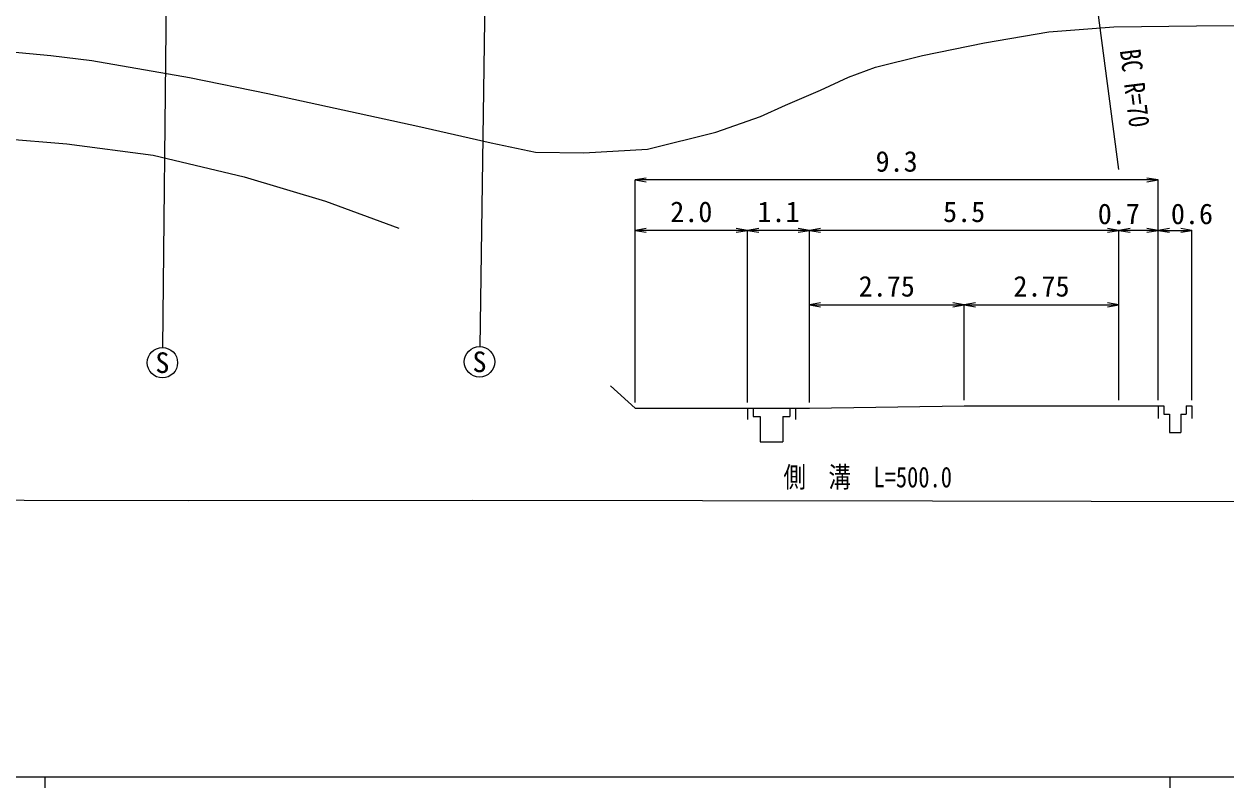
# Model space of a CAD drawing. Units: millimetres at full size, sheet at 1:1000, with parts at other scales. Extents: x 40000 to 680000, y 20000 to 380000.
# Drawn here: x 166166 to 272998, y 204000 to 271894 of the extents above; entities that cross this region are included whole.
import ezdxf
from ezdxf.enums import TextEntityAlignment as Align

# ---------------------------------------------------------------- set-up
doc = ezdxf.new("R2010")
doc.units = ezdxf.units.MM
doc.header["$LTSCALE"] = 1000
for name, color, linetype, lineweight in [('M-BGD', 7, 'Continuous', 25), ('M-STR-HTXT', 7, 'Continuous', 13), ('M-TTL-BAND', 7, 'Continuous', 25)]:
    doc.layers.add(name, color=color, linetype=linetype, lineweight=lineweight)
doc.styles.add('ＭＳ ゴシック', font='')
doc.styles.get('ＭＳ ゴシック').set_extended_font_data('MS Gothic')

# ---------------------------------------------------------------- blocks, each defined once
blk = doc.blocks.new('open_arrow')
at = {"color": 0, "linetype": 'Continuous', "lineweight": -2}
blk.add_lwpolyline([(7.5, 1.25), (0, 0), (7.5, -1.25)], dxfattribs=at)

msp = doc.modelspace()

# ---------------------------------------------------------------- linework, layer by layer
at = {"layer": 'M-BGD'}
for p, q in [((230475, 237751), (230475, 236749)), ((230975, 237751), (230975, 237001)), ((234225, 237751), (234225, 237001)), ((234725, 237751), (234725, 236749)), ((266975, 237963), (266975, 236840)), ((267475, 237963), (267475, 237213)), ((267475, 237213), (267975, 237213)), ((267975, 237213), (267975, 235588)), ((268975, 237213), (268975, 235588)), ((268975, 237213), (269475, 237213)), ((269475, 237963), (269475, 237213)), ((269475, 237963), (269975, 237963)), ((269975, 237963), (269975, 236840)), ((230975, 237001), (231600, 237001)), ((231600, 237001), (231600, 234751)), ((233600, 237001), (233600, 234751)), ((233600, 237001), (234225, 237001)), ((267975, 235588), (268975, 235588)), ((231600, 234751), (233600, 234751))]:
    msp.add_line(p, q, dxfattribs=at)
for points in [[(164758, 269453), (168555, 269103), (172192, 268656), (180883, 267154), (187838, 265719), (201157, 262815), (207698, 261348), (211622, 260519), (215909, 260452), (221588, 260771), (227650, 262270), (231634, 263673), (233855, 264671), (236956, 266012), (239460, 267175), (241860, 268069), (246025, 269085), (251526, 270218), (257250, 271201), (263043, 271632), (270375, 271729), (278142, 271759)], [(144809, 261577), (149170, 262032), (153691, 262192), (158614, 262059), (164259, 261711), (169977, 261247), (177655, 260231), (185735, 258305), (192959, 256139), (199485, 253763)], [(218289, 239750), (220475, 237751), (230475, 237751), (235975, 237751), (249725, 237963), (263475, 237963), (266975, 237963), (267475, 237963)]]:
    msp.add_lwpolyline(points, dxfattribs=at)
at = {"layer": 'M-STR-HTXT'}
for p, q in [((259059, 292309), (263454, 258970)), ((207198, 280430), (206670, 243223)), ((178834, 279290), (178478, 243146)), ((220475, 238251), (220475, 258035)), ((266975, 258034), (220475, 258034)), ((266975, 238463), (266975, 258035)), ((230475, 253557), (220475, 253557)), ((230475, 238251), (230475, 253558)), ((235975, 253557), (230475, 253557)), ((235975, 238251), (235975, 253559)), ((263475, 253558), (235975, 253558)), ((263475, 238463), (263475, 253560)), ((266975, 253559), (263475, 253559)), ((266975, 253559), (269975, 253559)), ((269975, 238463), (269975, 253560)), ((235975, 246936), (249725, 246936)), ((249725, 238463), (249725, 246937)), ((249725, 246936), (263475, 246936))]:
    msp.add_line(p, q, dxfattribs=at)
msp.add_lwpolyline([(107668, 229697), (180784, 229556), (206025, 229583), (246909, 229505), (289186, 229419), (348738, 229299), (409235, 229411), (543058, 229345), (571043, 229351)], dxfattribs=at)
for centre in [(178465, 241796), (206651, 241873)]:
    msp.add_circle(centre, 1350, dxfattribs=at)
at = {"layer": 'M-TTL-BAND'}
for p, q in [((40000, 205000), (579000, 205000)), ((168000, 205000), (168000, 204000)), ((268000, 205000), (268000, 204000))]:
    msp.add_line(p, q, dxfattribs=at)

# ---------------------------------------------------------------- block references
at = {"layer": 'M-STR-HTXT', "xscale": 133, "yscale": 133}
for p in [(220475, 258034), (220475, 253557), (230475, 253557), (235975, 253558), (263475, 253559), (266975, 253559), (235975, 246936), (249725, 246936)]:
    msp.add_blockref('open_arrow', p, dxfattribs=at)
at = {"layer": 'M-STR-HTXT', "xscale": 133, "yscale": 133, "rotation": 180}
for p in [(266975, 258034), (230475, 253557), (235975, 253557), (263475, 253558), (266975, 253559), (269975, 253559), (249725, 246936), (263475, 246936)]:
    msp.add_blockref('open_arrow', p, dxfattribs=at)

# ---------------------------------------------------------------- texts
at = {"layer": 'M-STR-HTXT', "style": 'ＭＳ ゴシック', "width": 0.8}
msp.add_text('BC R=70', height=1833, rotation=277.121, dxfattribs=at).set_placement((263450, 266017), align=Align.BOTTOM_CENTER)
at = {"layer": 'M-STR-HTXT', "style": 'ＭＳ ゴシック'}
for s, p in [('9.3', (243725, 258222)), ('2.0', (225475, 253745)), ('1.1', (233225, 253745)), ('5.5', (249725, 253745)), ('0.7', (263475, 253558)), ('0.6', (269975, 253559)), ('2.75', (242850, 247124)), ('2.75', (256600, 247124))]:
    msp.add_text(s, height=1833, dxfattribs=at).set_placement(p, align=Align.BOTTOM_CENTER)
for p in [(178465, 241796), (206651, 241873)]:
    msp.add_text('S', height=1833, dxfattribs=at).set_placement(p, align=Align.MIDDLE_CENTER)
at = {"layer": 'M-STR-HTXT', "style": 'ＭＳ ゴシック', "width": 0.8}
msp.add_text('側\u3000溝\u3000L=500.0', height=1833, dxfattribs=at).set_placement((241154, 230165), align=Align.BOTTOM_CENTER)

doc.saveas('drawing.dxf')
